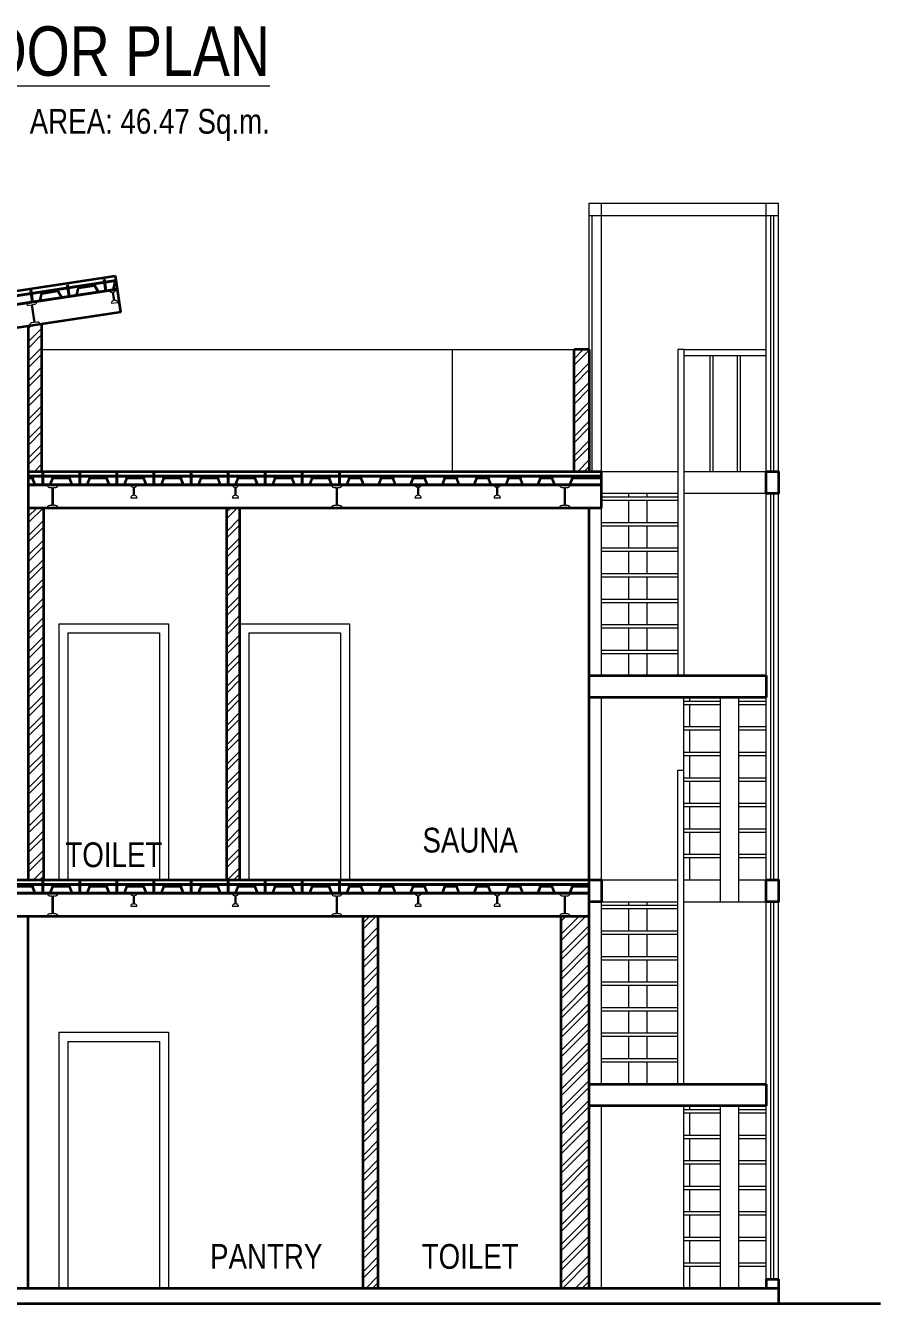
# Model space of a CAD drawing. Header units: millimetres. Extents: x 19543921 to 20171754, y -3528062 to -3222959.
# Drawn here: x 20147774 to 20154783, y -3523367 to -3512885 of the extents above; entities that cross this region are included whole.
import ezdxf

# ---------------------------------------------------------------- set-up
doc = ezdxf.new("R2010")
doc.units = ezdxf.units.MM
doc.header["$MEASUREMENT"] = 0
for name, color, linetype, lineweight in [('DOOR', 34, 'Continuous', 15), ('HACTH', 9, 'Continuous', 9), ('hatch LOW', 8, 'Continuous', 5), ('plate', 8, 'Continuous', 30), ('S-Trench', 47, 'Continuous', 40), ('SLAB SECTION', 253, 'Continuous', 40), ('Staircase', 6, 'Continuous', 13), ('steel post', 6, 'Continuous', 20), ('text', 142, 'Continuous', 9), ('wall', 1, 'Continuous', 35), ('wall line', 6, 'Continuous', 13), ('Windows', 4, 'Continuous', 13)]:
    doc.layers.add(name, color=color, linetype=linetype, lineweight=lineweight)
doc.layers.add('SectionCutEdges', color=7, linetype='Continuous')
doc.styles.add('DIM', font='arial.ttf', dxfattribs={"width": 0.8, "height": 45})
pattern_1 = [(45, (0, -3181.57), (-79.5495129, 79.5495129), []), (45, (53.03, -3181.57), (-79.5495129, 79.5495129), [])]

msp = doc.modelspace()

# ---------------------------------------------------------------- hatches: boundary and pattern name
at = {"layer": 'HACTH', "linetype": 'Continuous', "ltscale": 1000}
h = msp.add_hatch(dxfattribs=at)
h.set_pattern_fill('ANSI32', color=0, scale=300)
h.set_pattern_definition(pattern_1)
h.paths.add_polyline_path([(20147905.4, -3515333.1), (20147795.4, -3515349.7), (20147795.4, -3516542), (20147905.4, -3516542)])
h.paths.add_polyline_path([(20152395.5, -3515542), (20152270.5, -3515542), (20152270.5, -3516542), (20152395.5, -3516542)])
h = msp.add_hatch(dxfattribs=at)
h.set_pattern_fill('ANSI32', color=0, scale=300)
h.set_pattern_definition(pattern_1)
h.paths.add_polyline_path([(20147920.4, -3516842), (20147795.4, -3516842), (20147795.4, -3519892), (20147920.4, -3519892)])
h.paths.add_polyline_path([(20149530.4, -3516842), (20149420.4, -3516842), (20149420.4, -3519892), (20149530.4, -3519892)])
h = msp.add_hatch(dxfattribs=at)
h.set_pattern_fill('ANSI32', color=0, scale=300)
h.set_pattern_definition([(45, (0, -3531.57), (-79.5495129, 79.5495129), []), (45, (53.03, -3531.57), (-79.5495129, 79.5495129), [])])
h.paths.add_polyline_path([(20150665.5, -3520192), (20150540.5, -3520192), (20150540.5, -3523242), (20150665.5, -3523242)])
h = msp.add_hatch(dxfattribs=at)
h.set_pattern_fill('ANSI32', color=0, scale=300)
h.set_pattern_definition(pattern_1)
h.paths.add_polyline_path([(20152395.5, -3520192), (20152165.5, -3520192), (20152165.5, -3523242), (20152395.5, -3523242)])

# ---------------------------------------------------------------- linework, layer by layer
at = {"layer": 'DOOR', "linetype": 'Continuous', "ltscale": 1000}
for p, q in [((20148045.4, -3517792), (20148945.4, -3517792)), ((20148045.4, -3517792), (20148045.4, -3519892)), ((20148945.4, -3517792), (20148945.4, -3519892)), ((20148120.4, -3517867), (20148870.4, -3517867)), ((20148120.4, -3517867), (20148120.4, -3519892)), ((20148870.4, -3517867), (20148870.4, -3519892)), ((20148045.4, -3521142), (20148045.4, -3523242)), ((20148045.4, -3521142), (20148945.4, -3521142)), ((20148945.4, -3521142), (20148945.4, -3523242)), ((20148120.4, -3521217), (20148870.4, -3521217)), ((20148120.4, -3521217), (20148120.4, -3523242)), ((20148870.4, -3521217), (20148870.4, -3523242))]:
    msp.add_line(p, q, dxfattribs=at)
at = {"layer": 'HACTH', "linetype": 'Continuous', "ltscale": 1000}
for p, q in [((20152495.5, -3516542), (20152495.5, -3514442)), ((20153846.2, -3518217), (20153846.2, -3514442)), ((20153946.2, -3519892), (20153946.2, -3514442)), ((20153171.2, -3515542), (20153121.2, -3515542)), ((20153121.2, -3515542), (20153121.2, -3518217)), ((20153171.2, -3515542), (20153171.2, -3518217)), ((20153171.2, -3515542), (20153846.2, -3515542)), ((20153171.2, -3515592), (20153846.2, -3515592)), ((20153383.7, -3515592), (20153383.7, -3516542)), ((20153408.7, -3515592), (20153408.7, -3516542)), ((20153608.7, -3515592), (20153608.7, -3516542)), ((20153633.7, -3515592), (20153633.7, -3516542)), ((20152720.9, -3516751.3), (20152720.9, -3516722)), ((20152870.9, -3516751.3), (20152870.9, -3516722)), ((20152720.9, -3516960.7), (20152720.9, -3516781.3)), ((20152870.9, -3516960.7), (20152870.9, -3516781.3)), ((20152720.9, -3517170.1), (20152720.9, -3516990.7)), ((20152870.9, -3517170.1), (20152870.9, -3516990.7)), ((20152720.9, -3517379.5), (20152720.9, -3517200.1)), ((20152870.9, -3517379.5), (20152870.9, -3517200.1)), ((20152720.9, -3517588.8), (20152720.9, -3517409.5)), ((20152870.9, -3517588.8), (20152870.9, -3517409.5)), ((20152720.9, -3517798.2), (20152720.9, -3517618.8)), ((20152870.9, -3517798.2), (20152870.9, -3517618.8)), ((20152720.9, -3518007.6), (20152720.9, -3517828.2)), ((20152870.9, -3518007.6), (20152870.9, -3517828.2)), ((20152720.9, -3518217), (20152720.9, -3518037.6)), ((20152870.9, -3518217), (20152870.9, -3518037.6)), ((20153171.2, -3519922), (20153171.2, -3518397)), ((20153221.2, -3518426.3), (20153221.2, -3518397)), ((20153471.6, -3520072), (20153471.6, -3518397)), ((20153621.6, -3520072), (20153621.6, -3518397)), ((20153846.2, -3519892), (20153846.2, -3518397)), ((20153221.2, -3518635.7), (20153221.2, -3518456.3)), ((20153221.2, -3518845.1), (20153221.2, -3518665.7)), ((20153221.2, -3519054.5), (20153221.2, -3518875.1)), ((20153121.2, -3521567), (20153121.2, -3518992)), ((20153121.2, -3518992), (20153171.2, -3518992)), ((20153221.2, -3519263.8), (20153221.2, -3519084.5)), ((20153221.2, -3519473.2), (20153221.2, -3519293.8)), ((20153221.2, -3519682.6), (20153221.2, -3519503.2)), ((20153221.2, -3519892), (20153221.2, -3519712.6)), ((20153171.2, -3521567), (20153171.2, -3519922)), ((20152495.5, -3520072), (20153121.2, -3520072)), ((20152720.9, -3520101.3), (20152720.9, -3520072)), ((20152870.9, -3520101.3), (20152870.9, -3520072)), ((20153171.2, -3520072), (20153846.2, -3520072)), ((20153846.2, -3521567), (20153846.2, -3520072)), ((20153946.2, -3523167), (20153946.2, -3520072)), ((20152720.9, -3520310.7), (20152720.9, -3520131.3)), ((20152870.9, -3520310.7), (20152870.9, -3520131.3)), ((20152720.9, -3520520.1), (20152720.9, -3520340.7)), ((20152870.9, -3520520.1), (20152870.9, -3520340.7)), ((20152720.9, -3520729.5), (20152720.9, -3520550.1)), ((20152870.9, -3520729.5), (20152870.9, -3520550.1)), ((20152720.9, -3520938.8), (20152720.9, -3520759.5)), ((20152870.9, -3520938.8), (20152870.9, -3520759.5)), ((20152720.9, -3521148.2), (20152720.9, -3520968.8)), ((20152870.9, -3521148.2), (20152870.9, -3520968.8)), ((20152720.9, -3521357.6), (20152720.9, -3521178.2)), ((20152870.9, -3521357.6), (20152870.9, -3521178.2)), ((20152720.9, -3521567), (20152720.9, -3521387.6)), ((20152870.9, -3521567), (20152870.9, -3521387.6)), ((20153171.2, -3523242), (20153171.2, -3521747)), ((20153221.2, -3521776.3), (20153221.2, -3521747)), ((20153471.6, -3523242), (20153471.6, -3521747)), ((20153621.6, -3523242), (20153621.6, -3521747)), ((20153846.2, -3523167), (20153846.2, -3521747)), ((20153221.2, -3521985.7), (20153221.2, -3521806.3)), ((20153221.2, -3522195.1), (20153221.2, -3522015.7)), ((20153221.2, -3522404.5), (20153221.2, -3522225.1)), ((20153221.2, -3522613.8), (20153221.2, -3522434.5)), ((20153221.2, -3522823.2), (20153221.2, -3522643.8)), ((20153221.2, -3523032.6), (20153221.2, -3522853.2)), ((20153221.2, -3523242), (20153221.2, -3523062.6))]:
    msp.add_line(p, q, dxfattribs=at)
for points in [[(20152495.5, -3516542), (20153121.2, -3516542)], [(20153171.2, -3516542), (20153846.2, -3516542)], [(20153121.2, -3516722), (20152495.5, -3516722)], [(20152495.5, -3516751.3), (20153121.2, -3516751.3)], [(20153846.2, -3516722), (20153171.2, -3516722)], [(20153121.2, -3516781.3), (20152495.5, -3516781.3)], [(20152495.5, -3516960.7), (20153121.2, -3516960.7)], [(20153121.2, -3516990.7), (20152495.5, -3516990.7)], [(20152495.5, -3517170.1), (20153121.2, -3517170.1)], [(20153121.2, -3517200.1), (20152495.5, -3517200.1)], [(20152495.5, -3517379.5), (20153121.2, -3517379.5)], [(20153121.2, -3517409.5), (20152495.5, -3517409.5)], [(20152495.5, -3517588.8), (20153121.2, -3517588.8)], [(20153121.2, -3517618.8), (20152495.5, -3517618.8)], [(20152495.5, -3517798.2), (20153121.2, -3517798.2)], [(20153121.2, -3517828.2), (20152495.5, -3517828.2)], [(20152495.5, -3518007.6), (20153121.2, -3518007.6)], [(20153121.2, -3518037.6), (20152495.5, -3518037.6)], [(20153471.6, -3518456.3), (20153171.2, -3518456.3), (20153171.2, -3518426.3), (20153471.6, -3518426.3)], [(20153621.6, -3518426.3), (20153846.2, -3518426.3)], [(20153846.2, -3518456.3), (20153621.6, -3518456.3)], [(20153471.6, -3518665.7), (20153171.2, -3518665.7), (20153171.2, -3518635.7), (20153471.6, -3518635.7)], [(20153621.6, -3518635.7), (20153846.2, -3518635.7)], [(20153846.2, -3518665.7), (20153621.6, -3518665.7)], [(20153471.6, -3518875.1), (20153171.2, -3518875.1), (20153171.2, -3518845.1), (20153471.6, -3518845.1)], [(20153621.6, -3518845.1), (20153846.2, -3518845.1)], [(20153846.2, -3518875.1), (20153621.6, -3518875.1)], [(20153471.6, -3519084.5), (20153171.2, -3519084.5), (20153171.2, -3519054.5), (20153471.6, -3519054.5)], [(20153621.6, -3519054.5), (20153846.2, -3519054.5)], [(20153846.2, -3519084.5), (20153621.6, -3519084.5)], [(20153471.6, -3519293.8), (20153171.2, -3519293.8), (20153171.2, -3519263.8), (20153471.6, -3519263.8)], [(20153621.6, -3519263.8), (20153846.2, -3519263.8)], [(20153846.2, -3519293.8), (20153621.6, -3519293.8)], [(20153471.6, -3519503.2), (20153171.2, -3519503.2), (20153171.2, -3519473.2), (20153471.6, -3519473.2)], [(20153621.6, -3519473.2), (20153846.2, -3519473.2)], [(20153846.2, -3519503.2), (20153621.6, -3519503.2)], [(20153471.6, -3519712.6), (20153171.2, -3519712.6), (20153171.2, -3519682.6), (20153471.6, -3519682.6)], [(20153621.6, -3519682.6), (20153846.2, -3519682.6)], [(20153846.2, -3519712.6), (20153621.6, -3519712.6)], [(20152495.5, -3519892), (20153121.2, -3519892)], [(20153171.2, -3519892), (20153471.6, -3519892)], [(20153621.6, -3519892), (20153846.2, -3519892)], [(20152495.5, -3520101.3), (20153121.2, -3520101.3)], [(20153121.2, -3520131.3), (20152495.5, -3520131.3)], [(20152495.5, -3520310.7), (20153121.2, -3520310.7)], [(20153121.2, -3520340.7), (20152495.5, -3520340.7)], [(20152495.5, -3520520.1), (20153121.2, -3520520.1)], [(20153121.2, -3520550.1), (20152495.5, -3520550.1)], [(20152495.5, -3520729.5), (20153121.2, -3520729.5)], [(20153121.2, -3520759.5), (20152495.5, -3520759.5)], [(20152495.5, -3520938.8), (20153121.2, -3520938.8)], [(20153121.2, -3520968.8), (20152495.5, -3520968.8)], [(20152495.5, -3521148.2), (20153121.2, -3521148.2)], [(20153121.2, -3521178.2), (20152495.5, -3521178.2)], [(20152495.5, -3521357.6), (20153121.2, -3521357.6)], [(20153121.2, -3521387.6), (20152495.5, -3521387.6)], [(20153471.6, -3521806.3), (20153171.2, -3521806.3), (20153171.2, -3521776.3), (20153471.6, -3521776.3)], [(20153621.6, -3521776.3), (20153846.2, -3521776.3)], [(20153846.2, -3521806.3), (20153621.6, -3521806.3)], [(20153471.6, -3522015.7), (20153171.2, -3522015.7), (20153171.2, -3521985.7), (20153471.6, -3521985.7)], [(20153621.6, -3521985.7), (20153846.2, -3521985.7)], [(20153846.2, -3522015.7), (20153621.6, -3522015.7)], [(20153471.6, -3522225.1), (20153171.2, -3522225.1), (20153171.2, -3522195.1), (20153471.6, -3522195.1)], [(20153621.6, -3522195.1), (20153846.2, -3522195.1)], [(20153846.2, -3522225.1), (20153621.6, -3522225.1)], [(20153471.6, -3522434.5), (20153171.2, -3522434.5), (20153171.2, -3522404.5), (20153471.6, -3522404.5)], [(20153621.6, -3522404.5), (20153846.2, -3522404.5)], [(20153846.2, -3522434.5), (20153621.6, -3522434.5)], [(20153471.6, -3522643.8), (20153171.2, -3522643.8), (20153171.2, -3522613.8), (20153471.6, -3522613.8)], [(20153621.6, -3522613.8), (20153846.2, -3522613.8)], [(20153846.2, -3522643.8), (20153621.6, -3522643.8)], [(20153471.6, -3522853.2), (20153171.2, -3522853.2), (20153171.2, -3522823.2), (20153471.6, -3522823.2)], [(20153621.6, -3522823.2), (20153846.2, -3522823.2)], [(20153846.2, -3522853.2), (20153621.6, -3522853.2)], [(20153471.6, -3523062.6), (20153171.2, -3523062.6), (20153171.2, -3523032.6), (20153471.6, -3523032.6)], [(20153621.6, -3523032.6), (20153846.2, -3523032.6)], [(20153846.2, -3523062.6), (20153621.6, -3523062.6)]]:
    msp.add_lwpolyline(points, dxfattribs=at)
at = {"layer": 'hatch LOW', "linetype": 'Continuous', "ltscale": 1000}
msp.add_line((20151275.5, -3515542), (20152270.5, -3515542), dxfattribs=at)
at = {"layer": 'plate', "lineweight": 25, "ltscale": 0.125}
for p, q in [((20147906.8, -3515084.5), (20148039.1, -3515064.6)), ((20148067.8, -3515116.2), (20148039.1, -3515064.6)), ((20148195.3, -3515096.9), (20148207.5, -3515039.2)), ((20148207.5, -3515039.2), (20148339.8, -3515019.2)), ((20148368.4, -3515070.8), (20148339.8, -3515019.2)), ((20148368.4, -3515070.8), (20148496, -3515051.5)), ((20148496, -3515051.5), (20148508.1, -3514993.8)), ((20148508.1, -3514993.8), (20148518.7, -3514992.2)), ((20147767.2, -3515161.5), (20147894.7, -3515142.3)), ((20147894.7, -3515142.3), (20147906.8, -3515084.5)), ((20148067.8, -3515116.2), (20148195.3, -3515096.9)), ((20147795.4, -3516596.4), (20147828.9, -3516596.4)), ((20147849.6, -3516651.7), (20147828.9, -3516596.4)), ((20147978.5, -3516651.7), (20147999.2, -3516596.4)), ((20147999.2, -3516596.4), (20148133, -3516596.4)), ((20148153.6, -3516651.7), (20148133, -3516596.4)), ((20148282.6, -3516651.7), (20148303.2, -3516596.4)), ((20148303.2, -3516596.4), (20148437, -3516596.4)), ((20148457.6, -3516651.7), (20148437, -3516596.4)), ((20148586.6, -3516651.7), (20148607.2, -3516596.4)), ((20148607.2, -3516596.4), (20148741, -3516596.4)), ((20148761.7, -3516651.7), (20148741, -3516596.4)), ((20148890.7, -3516651.7), (20148911.3, -3516596.4)), ((20148911.3, -3516596.4), (20149045.1, -3516596.4)), ((20149065.7, -3516651.7), (20149045.1, -3516596.4)), ((20149194.7, -3516651.7), (20149215.3, -3516596.4)), ((20149215.3, -3516596.4), (20149349.1, -3516596.4)), ((20149369.8, -3516651.7), (20149349.1, -3516596.4)), ((20149498.7, -3516651.7), (20149519.4, -3516596.4)), ((20149519.4, -3516596.4), (20149653.2, -3516596.4)), ((20149673.8, -3516651.7), (20149653.2, -3516596.4)), ((20149802.8, -3516651.7), (20149823.4, -3516596.4)), ((20149823.4, -3516596.4), (20149957.2, -3516596.4)), ((20149977.8, -3516651.7), (20149957.2, -3516596.4)), ((20150106.8, -3516651.7), (20150127.4, -3516596.4)), ((20150127.4, -3516596.4), (20150261.2, -3516596.4)), ((20150281.9, -3516651.7), (20150261.2, -3516596.4)), ((20150410.9, -3516651.7), (20150431.5, -3516596.4)), ((20150431.5, -3516596.4), (20150525.5, -3516596.4)), ((20150543.1, -3516651.7), (20150522.4, -3516596.4)), ((20150672, -3516651.7), (20150692.7, -3516596.4)), ((20150692.7, -3516596.4), (20150786.7, -3516596.4)), ((20150804.3, -3516651.7), (20150783.6, -3516596.4)), ((20150933.2, -3516651.7), (20150953.9, -3516596.4)), ((20150953.9, -3516596.4), (20151047.9, -3516596.4)), ((20151065.5, -3516651.7), (20151044.8, -3516596.4)), ((20151194.4, -3516651.7), (20151215.1, -3516596.4)), ((20151215.1, -3516596.4), (20151309.1, -3516596.4)), ((20151326.6, -3516651.7), (20151306, -3516596.4)), ((20151455.6, -3516651.7), (20151476.3, -3516596.4)), ((20151476.3, -3516596.4), (20151570.3, -3516596.4)), ((20151587.8, -3516651.7), (20151567.2, -3516596.4)), ((20151716.8, -3516651.7), (20151737.4, -3516596.4)), ((20151737.4, -3516596.4), (20151831.5, -3516596.4)), ((20151849, -3516651.7), (20151828.4, -3516596.4)), ((20151978, -3516651.7), (20151998.6, -3516596.4)), ((20151998.6, -3516596.4), (20152092.7, -3516596.4)), ((20152110.2, -3516651.7), (20152089.6, -3516596.4)), ((20152239.2, -3516651.7), (20152259.8, -3516596.4)), ((20152259.8, -3516596.4), (20152495.5, -3516596.4)), ((20147849.6, -3516651.7), (20147978.5, -3516651.7)), ((20148153.6, -3516651.7), (20148282.6, -3516651.7)), ((20148457.6, -3516651.7), (20148586.6, -3516651.7)), ((20148761.7, -3516651.7), (20148890.7, -3516651.7)), ((20149065.7, -3516651.7), (20149194.7, -3516651.7)), ((20149369.8, -3516651.7), (20149498.7, -3516651.7)), ((20149673.8, -3516651.7), (20149802.8, -3516651.7)), ((20149977.8, -3516651.7), (20150106.8, -3516651.7)), ((20150281.9, -3516651.7), (20150410.9, -3516651.7)), ((20147695.1, -3519946.4), (20147828.9, -3519946.4)), ((20147849.6, -3520001.7), (20147828.9, -3519946.4)), ((20147849.6, -3520001.7), (20147978.5, -3520001.7)), ((20147978.5, -3520001.7), (20147999.2, -3519946.4)), ((20147999.2, -3519946.4), (20148133, -3519946.4)), ((20148153.6, -3520001.7), (20148133, -3519946.4)), ((20148153.6, -3520001.7), (20148282.6, -3520001.7)), ((20148282.6, -3520001.7), (20148303.2, -3519946.4)), ((20148303.2, -3519946.4), (20148437, -3519946.4)), ((20148457.6, -3520001.7), (20148437, -3519946.4)), ((20148457.6, -3520001.7), (20148586.6, -3520001.7)), ((20148586.6, -3520001.7), (20148607.2, -3519946.4)), ((20148607.2, -3519946.4), (20148741, -3519946.4)), ((20148761.7, -3520001.7), (20148741, -3519946.4)), ((20148761.7, -3520001.7), (20148890.7, -3520001.7)), ((20148890.7, -3520001.7), (20148911.3, -3519946.4)), ((20148911.3, -3519946.4), (20149045.1, -3519946.4)), ((20149065.7, -3520001.7), (20149045.1, -3519946.4)), ((20149065.7, -3520001.7), (20149194.7, -3520001.7)), ((20149194.7, -3520001.7), (20149215.3, -3519946.4)), ((20149215.3, -3519946.4), (20149349.1, -3519946.4)), ((20149369.8, -3520001.7), (20149349.1, -3519946.4)), ((20149369.8, -3520001.7), (20149498.7, -3520001.7)), ((20149498.7, -3520001.7), (20149519.4, -3519946.4)), ((20149519.4, -3519946.4), (20149653.2, -3519946.4)), ((20149673.8, -3520001.7), (20149653.2, -3519946.4)), ((20149673.8, -3520001.7), (20149802.8, -3520001.7)), ((20149802.8, -3520001.7), (20149823.4, -3519946.4)), ((20149823.4, -3519946.4), (20149957.2, -3519946.4)), ((20149977.8, -3520001.7), (20149957.2, -3519946.4)), ((20149977.8, -3520001.7), (20150106.8, -3520001.7)), ((20150106.8, -3520001.7), (20150127.4, -3519946.4)), ((20150127.4, -3519946.4), (20150261.2, -3519946.4)), ((20150281.9, -3520001.7), (20150261.2, -3519946.4)), ((20150281.9, -3520001.7), (20150410.9, -3520001.7)), ((20150410.9, -3520001.7), (20150431.5, -3519946.4)), ((20150431.5, -3519946.4), (20150525.5, -3519946.4)), ((20150543.1, -3520001.7), (20150522.4, -3519946.4)), ((20150672, -3520001.7), (20150692.7, -3519946.4)), ((20150692.7, -3519946.4), (20150786.7, -3519946.4)), ((20150804.3, -3520001.7), (20150783.6, -3519946.4)), ((20150933.2, -3520001.7), (20150953.9, -3519946.4)), ((20150953.9, -3519946.4), (20151047.9, -3519946.4)), ((20151065.5, -3520001.7), (20151044.8, -3519946.4)), ((20151194.4, -3520001.7), (20151215.1, -3519946.4)), ((20151215.1, -3519946.4), (20151309.1, -3519946.4)), ((20151326.6, -3520001.7), (20151306, -3519946.4)), ((20151455.6, -3520001.7), (20151476.3, -3519946.4)), ((20151476.3, -3519946.4), (20151570.3, -3519946.4)), ((20151587.8, -3520001.7), (20151567.2, -3519946.4)), ((20151716.8, -3520001.7), (20151737.4, -3519946.4)), ((20151737.4, -3519946.4), (20151831.5, -3519946.4)), ((20151849, -3520001.7), (20151828.4, -3519946.4)), ((20151978, -3520001.7), (20151998.6, -3519946.4)), ((20151998.6, -3519946.4), (20152092.7, -3519946.4)), ((20152110.2, -3520001.7), (20152089.6, -3519946.4)), ((20152239.2, -3520001.7), (20152259.8, -3519946.4)), ((20152259.8, -3519946.4), (20152395.5, -3519946.4))]:
    msp.add_line(p, q, dxfattribs=at)
at = {"layer": 'S-Trench'}
for p, q in [((20148432.2, -3515061.2), (20148417.7, -3514965.4)), ((20147830.9, -3515151.9), (20147816.5, -3515056.2)), ((20148131.6, -3515106.5), (20148117.1, -3515010.8)), ((20147914, -3516651.7), (20147914, -3516554.9)), ((20148218.1, -3516651.7), (20148218.1, -3516554.9)), ((20148522.1, -3516651.7), (20148522.1, -3516554.9)), ((20148826.2, -3516651.7), (20148826.2, -3516554.9)), ((20149130.2, -3516651.7), (20149130.2, -3516554.9)), ((20149434.2, -3516651.7), (20149434.2, -3516554.9)), ((20149738.3, -3516651.7), (20149738.3, -3516554.9)), ((20150042.3, -3516651.7), (20150042.3, -3516554.9)), ((20150346.4, -3516651.7), (20150346.4, -3516554.9)), ((20147914, -3520001.7), (20147914, -3519904.9)), ((20148218.1, -3520001.7), (20148218.1, -3519904.9)), ((20148522.1, -3520001.7), (20148522.1, -3519904.9)), ((20148826.2, -3520001.7), (20148826.2, -3519904.9)), ((20149130.2, -3520001.7), (20149130.2, -3519904.9)), ((20149434.2, -3520001.7), (20149434.2, -3519904.9)), ((20149738.3, -3520001.7), (20149738.3, -3519904.9)), ((20150042.3, -3520001.7), (20150042.3, -3519904.9)), ((20150346.4, -3520001.7), (20150346.4, -3519904.9))]:
    msp.add_line(p, q, dxfattribs=at)
at = {"layer": 'S-Trench', "color": 3}
for p, q in [((20142419.4, -3515896.8), (20148516.4, -3514976.7)), ((20142429.9, -3515967), (20148527, -3515046.9)), ((20147795.4, -3516580.7), (20152495.5, -3516580.7)), ((20147795.4, -3516651.7), (20152495.5, -3516651.7)), ((20143025.5, -3519930.7), (20152395.5, -3519930.7)), ((20143025.5, -3520001.7), (20152395.5, -3520001.7))]:
    msp.add_line(p, q, dxfattribs=at)
at = {"layer": 'SectionCutEdges'}
for p, q in [((20147795.4, -3515898.3), (20147795.4, -3515721.3)), ((20152395.5, -3516542), (20152320.5, -3516542))]:
    msp.add_line(p, q, dxfattribs=at)
at = {"layer": 'SLAB SECTION', "lineweight": 25, "ltscale": 0.125}
for p, q in [((20147903.1, -3515080.6), (20148041.5, -3515059.7)), ((20148070.2, -3515111.3), (20148041.5, -3515059.7)), ((20148191.6, -3515093), (20148203.8, -3515035.2)), ((20148203.8, -3515035.2), (20148342.1, -3515014.4)), ((20148370.8, -3515066), (20148342.1, -3515014.4)), ((20148370.8, -3515066), (20148492.3, -3515047.6)), ((20148492.3, -3515047.6), (20148504.4, -3514989.9)), ((20148504.4, -3514989.9), (20148518, -3514987.8)), ((20147769.5, -3515156.7), (20147891, -3515138.4)), ((20147891, -3515138.4), (20147903.1, -3515080.6)), ((20148070.2, -3515111.3), (20148191.6, -3515093)), ((20147795.4, -3516592), (20147832, -3516592)), ((20147852.6, -3516647.3), (20147832, -3516592)), ((20147852.6, -3516647.3), (20147975.5, -3516647.3)), ((20147975.5, -3516647.3), (20147996.1, -3516592)), ((20147996.1, -3516592), (20148136, -3516592)), ((20148156.7, -3516647.3), (20148136, -3516592)), ((20148156.7, -3516647.3), (20148279.5, -3516647.3)), ((20148279.5, -3516647.3), (20148300.1, -3516592)), ((20148300.1, -3516592), (20148440.1, -3516592)), ((20148460.7, -3516647.3), (20148440.1, -3516592)), ((20148460.7, -3516647.3), (20148583.5, -3516647.3)), ((20148583.5, -3516647.3), (20148604.2, -3516592)), ((20148604.2, -3516592), (20148744.1, -3516592)), ((20148764.7, -3516647.3), (20148744.1, -3516592)), ((20148764.7, -3516647.3), (20148887.6, -3516647.3)), ((20148887.6, -3516647.3), (20148908.2, -3516592)), ((20148908.2, -3516592), (20149048.2, -3516592)), ((20149068.8, -3516647.3), (20149048.2, -3516592)), ((20149068.8, -3516647.3), (20149191.6, -3516647.3)), ((20149191.6, -3516647.3), (20149212.3, -3516592)), ((20149212.3, -3516592), (20149352.2, -3516592)), ((20149372.8, -3516647.3), (20149352.2, -3516592)), ((20149372.8, -3516647.3), (20149495.7, -3516647.3)), ((20149495.7, -3516647.3), (20149516.3, -3516592)), ((20149516.3, -3516592), (20149656.2, -3516592)), ((20149676.9, -3516647.3), (20149656.2, -3516592)), ((20149676.9, -3516647.3), (20149799.7, -3516647.3)), ((20149799.7, -3516647.3), (20149820.3, -3516592)), ((20149820.3, -3516592), (20149960.3, -3516592)), ((20149980.9, -3516647.3), (20149960.3, -3516592)), ((20149980.9, -3516647.3), (20150103.7, -3516647.3)), ((20150103.7, -3516647.3), (20150124.4, -3516592)), ((20150124.4, -3516592), (20150264.3, -3516592)), ((20150284.9, -3516647.3), (20150264.3, -3516592)), ((20150284.9, -3516647.3), (20150407.8, -3516647.3)), ((20150407.8, -3516647.3), (20150428.4, -3516592)), ((20150428.4, -3516592), (20150525.5, -3516592)), ((20150546.1, -3516647.3), (20150525.5, -3516592)), ((20150546.1, -3516647.3), (20150669, -3516647.3)), ((20150669, -3516647.3), (20150689.6, -3516592)), ((20150689.6, -3516592), (20150786.7, -3516592)), ((20150807.3, -3516647.3), (20150786.7, -3516592)), ((20150807.3, -3516647.3), (20150930.2, -3516647.3)), ((20150930.2, -3516647.3), (20150950.8, -3516592)), ((20150950.8, -3516592), (20151047.9, -3516592)), ((20151068.5, -3516647.3), (20151047.9, -3516592)), ((20151068.5, -3516647.3), (20151191.4, -3516647.3)), ((20151191.4, -3516647.3), (20151212, -3516592)), ((20151212, -3516592), (20151309.1, -3516592)), ((20151329.7, -3516647.3), (20151309.1, -3516592)), ((20151329.7, -3516647.3), (20151452.6, -3516647.3)), ((20151452.6, -3516647.3), (20151473.2, -3516592)), ((20151473.2, -3516592), (20151570.3, -3516592)), ((20151590.9, -3516647.3), (20151570.3, -3516592)), ((20151590.9, -3516647.3), (20151713.7, -3516647.3)), ((20151713.7, -3516647.3), (20151734.4, -3516592)), ((20151734.4, -3516592), (20151831.5, -3516592)), ((20151852.1, -3516647.3), (20151831.5, -3516592)), ((20151852.1, -3516647.3), (20151974.9, -3516647.3)), ((20151974.9, -3516647.3), (20151995.6, -3516592)), ((20151995.6, -3516592), (20152092.7, -3516592)), ((20152113.3, -3516647.3), (20152092.7, -3516592)), ((20152113.3, -3516647.3), (20152236.1, -3516647.3)), ((20152236.1, -3516647.3), (20152256.8, -3516592)), ((20152256.8, -3516592), (20152495.5, -3516592)), ((20147692.1, -3519942), (20147832, -3519942)), ((20147852.6, -3519997.3), (20147832, -3519942)), ((20147852.6, -3519997.3), (20147975.5, -3519997.3)), ((20147975.5, -3519997.3), (20147996.1, -3519942)), ((20147996.1, -3519942), (20148136, -3519942)), ((20148156.7, -3519997.3), (20148136, -3519942)), ((20148156.7, -3519997.3), (20148279.5, -3519997.3)), ((20148279.5, -3519997.3), (20148300.1, -3519942)), ((20148300.1, -3519942), (20148440.1, -3519942)), ((20148460.7, -3519997.3), (20148440.1, -3519942)), ((20148460.7, -3519997.3), (20148583.5, -3519997.3)), ((20148583.5, -3519997.3), (20148604.2, -3519942)), ((20148604.2, -3519942), (20148744.1, -3519942)), ((20148764.7, -3519997.3), (20148744.1, -3519942)), ((20148764.7, -3519997.3), (20148887.6, -3519997.3)), ((20148887.6, -3519997.3), (20148908.2, -3519942)), ((20148908.2, -3519942), (20149048.2, -3519942)), ((20149068.8, -3519997.3), (20149048.2, -3519942)), ((20149068.8, -3519997.3), (20149191.6, -3519997.3)), ((20149191.6, -3519997.3), (20149212.3, -3519942)), ((20149212.3, -3519942), (20149352.2, -3519942)), ((20149372.8, -3519997.3), (20149352.2, -3519942)), ((20149372.8, -3519997.3), (20149495.7, -3519997.3)), ((20149495.7, -3519997.3), (20149516.3, -3519942)), ((20149516.3, -3519942), (20149656.2, -3519942)), ((20149676.9, -3519997.3), (20149656.2, -3519942)), ((20149676.9, -3519997.3), (20149799.7, -3519997.3)), ((20149799.7, -3519997.3), (20149820.3, -3519942)), ((20149820.3, -3519942), (20149960.3, -3519942)), ((20149980.9, -3519997.3), (20149960.3, -3519942)), ((20149980.9, -3519997.3), (20150103.7, -3519997.3)), ((20150103.7, -3519997.3), (20150124.4, -3519942)), ((20150124.4, -3519942), (20150264.3, -3519942)), ((20150284.9, -3519997.3), (20150264.3, -3519942)), ((20150284.9, -3519997.3), (20150407.8, -3519997.3)), ((20150407.8, -3519997.3), (20150428.4, -3519942)), ((20150428.4, -3519942), (20150525.5, -3519942)), ((20150546.1, -3519997.3), (20150525.5, -3519942)), ((20150546.1, -3519997.3), (20150669, -3519997.3)), ((20150669, -3519997.3), (20150689.6, -3519942)), ((20150689.6, -3519942), (20150786.7, -3519942)), ((20150807.3, -3519997.3), (20150786.7, -3519942)), ((20150807.3, -3519997.3), (20150930.2, -3519997.3)), ((20150930.2, -3519997.3), (20150950.8, -3519942)), ((20150950.8, -3519942), (20151047.9, -3519942)), ((20151068.5, -3519997.3), (20151047.9, -3519942)), ((20151068.5, -3519997.3), (20151191.4, -3519997.3)), ((20151191.4, -3519997.3), (20151212, -3519942)), ((20151212, -3519942), (20151309.1, -3519942)), ((20151329.7, -3519997.3), (20151309.1, -3519942)), ((20151329.7, -3519997.3), (20151452.6, -3519997.3)), ((20151452.6, -3519997.3), (20151473.2, -3519942)), ((20151473.2, -3519942), (20151570.3, -3519942)), ((20151590.9, -3519997.3), (20151570.3, -3519942)), ((20151590.9, -3519997.3), (20151713.7, -3519997.3)), ((20151713.7, -3519997.3), (20151734.4, -3519942)), ((20151734.4, -3519942), (20151831.5, -3519942)), ((20151852.1, -3519997.3), (20151831.5, -3519942)), ((20151852.1, -3519997.3), (20151974.9, -3519997.3)), ((20151974.9, -3519997.3), (20151995.6, -3519942)), ((20151995.6, -3519942), (20152092.7, -3519942)), ((20152113.3, -3519997.3), (20152092.7, -3519942)), ((20152113.3, -3519997.3), (20152236.1, -3519997.3)), ((20152236.1, -3519997.3), (20152256.8, -3519942)), ((20152256.8, -3519942), (20152395.5, -3519942))]:
    msp.add_line(p, q, dxfattribs=at)
at = {"layer": 'Staircase', "linetype": 'Continuous', "ltscale": 1000}
for p, q in [((20152395.5, -3514442), (20152395.5, -3514342)), ((20152395.5, -3514442), (20153946.2, -3514442)), ((20152495.5, -3514442), (20152495.5, -3514342)), ((20153846.2, -3514442), (20153846.2, -3514342)), ((20153946.2, -3514442), (20153946.2, -3514342)), ((20152495.5, -3518217), (20152495.5, -3516842)), ((20152495.5, -3521567), (20152495.5, -3518397)), ((20152495.5, -3523242), (20152495.5, -3521747))]:
    msp.add_line(p, q, dxfattribs=at)
msp.add_lwpolyline([(20152395.5, -3514342), (20153946.2, -3514342)], dxfattribs=at)
at = {"layer": 'steel post', "ltscale": 0.125}
for p, q in [((20147865.1, -3515146.7), (20147777.5, -3515160)), ((20147799.3, -3515178.2), (20147818.5, -3515175.3)), ((20147818.5, -3515175.3), (20147840.5, -3515321.4)), ((20147830.5, -3515173.5), (20147849.6, -3515170.6)), ((20147852.5, -3515319.6), (20147830.5, -3515173.5)), ((20147805.9, -3515348.1), (20147893.5, -3515334.9)), ((20147840.5, -3515321.4), (20147821.4, -3515324.3)), ((20147871.7, -3515316.7), (20147852.5, -3515319.6)), ((20148039.7, -3516651.7), (20147951, -3516651.7)), ((20147969.9, -3516673), (20147989.3, -3516673)), ((20147989.3, -3516673), (20147989.3, -3516820.7)), ((20148001.4, -3516820.7), (20148001.4, -3516673)), ((20148001.4, -3516673), (20148020.8, -3516673)), ((20150370, -3516651.7), (20150281.4, -3516651.7)), ((20150300.3, -3516673), (20150319.6, -3516673)), ((20150319.6, -3516673), (20150319.6, -3516821)), ((20150331.8, -3516821), (20150331.8, -3516673)), ((20150331.8, -3516673), (20150351.1, -3516673)), ((20152240, -3516651.7), (20152151.4, -3516651.7)), ((20152170.3, -3516673), (20152189.6, -3516673)), ((20152189.6, -3516673), (20152189.6, -3516821)), ((20152201.8, -3516821), (20152201.8, -3516673)), ((20152201.8, -3516673), (20152221.1, -3516673)), ((20147951, -3516842), (20148039.7, -3516842)), ((20147989.3, -3516820.7), (20147969.9, -3516820.7)), ((20148020.8, -3516820.7), (20148001.4, -3516820.7)), ((20150281.4, -3516842.2), (20150370, -3516842.2)), ((20150319.6, -3516821), (20150300.3, -3516821)), ((20150351.1, -3516821), (20150331.8, -3516821)), ((20152151.4, -3516842.2), (20152240, -3516842.2)), ((20152189.6, -3516821), (20152170.3, -3516821)), ((20152221.1, -3516821), (20152201.8, -3516821)), ((20148039.7, -3520001.7), (20147951, -3520001.7)), ((20150370, -3520001.7), (20150281.4, -3520001.7)), ((20152240, -3520001.7), (20152151.4, -3520001.7)), ((20147969.9, -3520023), (20147989.3, -3520023)), ((20147989.3, -3520023), (20147989.3, -3520170.7)), ((20148001.4, -3520170.7), (20148001.4, -3520023)), ((20148001.4, -3520023), (20148020.8, -3520023)), ((20150300.3, -3520023), (20150319.6, -3520023)), ((20150319.6, -3520023), (20150319.6, -3520171)), ((20150331.8, -3520171), (20150331.8, -3520023)), ((20150331.8, -3520023), (20150351.1, -3520023)), ((20152170.3, -3520023), (20152189.6, -3520023)), ((20152189.6, -3520023), (20152189.6, -3520171)), ((20152201.8, -3520171), (20152201.8, -3520023)), ((20152201.8, -3520023), (20152221.1, -3520023)), ((20147951, -3520192), (20148039.7, -3520192)), ((20147989.3, -3520170.7), (20147969.9, -3520170.7)), ((20148020.8, -3520170.7), (20148001.4, -3520170.7)), ((20150281.4, -3520192.2), (20150370, -3520192.2)), ((20150319.6, -3520171), (20150300.3, -3520171)), ((20150351.1, -3520171), (20150331.8, -3520171)), ((20152151.4, -3520192), (20152240, -3520192)), ((20152189.6, -3520171), (20152170.3, -3520171)), ((20152221.1, -3520171), (20152201.8, -3520171))]:
    msp.add_line(p, q, dxfattribs=at)
for points in [[(20148513, -3515049), (20148461.7, -3515056.7, 0.3869206), (20148480.5, -3515072.4), (20148484.9, -3515071.7), (20148495.4, -3515141.6), (20148491, -3515142.3, 0.3869206), (20148477.7, -3515162.8), (20148529, -3515155.1, 0.3869206), (20148510.2, -3515139.4), (20148505.8, -3515140.1), (20148495.2, -3515070.2), (20148499.6, -3515069.5, 0.3869206)], [(20148687.9, -3516651.7), (20148636.1, -3516651.7, 0.3869206), (20148652.3, -3516670), (20148656.8, -3516670), (20148656.8, -3516740.7), (20148652.3, -3516740.7, 0.3869206), (20148636.1, -3516759), (20148687.9, -3516759, 0.3869206), (20148671.7, -3516740.7), (20148667.2, -3516740.7), (20148667.2, -3516670), (20148671.7, -3516670, 0.3869206)], [(20149519.8, -3516651.7), (20149467.9, -3516651.7, 0.3869206), (20149484.2, -3516670), (20149488.6, -3516670), (20149488.6, -3516740.7), (20149484.2, -3516740.7, 0.3869206), (20149467.9, -3516759), (20149519.8, -3516759, 0.3869206), (20149503.5, -3516740.7), (20149499.1, -3516740.7), (20149499.1, -3516670), (20149503.5, -3516670, 0.3869206)], [(20151018.3, -3516651.4), (20150966.4, -3516651.4, 0.3869206), (20150982.7, -3516669.7), (20150987.1, -3516669.7), (20150987.1, -3516740.5), (20150982.7, -3516740.5, 0.3869206), (20150966.4, -3516758.8), (20151018.3, -3516758.8, 0.3869206), (20151002.1, -3516740.5), (20150997.6, -3516740.5), (20150997.6, -3516669.7), (20151002.1, -3516669.7, 0.3869206)], [(20151666.6, -3516651.2), (20151614.7, -3516651.2, 0.3869206), (20151631, -3516669.5), (20151635.4, -3516669.5), (20151635.4, -3516740.2), (20151631, -3516740.2, 0.3869206), (20151614.7, -3516758.5), (20151666.6, -3516758.5, 0.3869206), (20151650.3, -3516740.2), (20151645.9, -3516740.2), (20151645.9, -3516669.5), (20151650.3, -3516669.5, 0.3869206)], [(20148687.9, -3520001.7), (20148636.1, -3520001.7, 0.3869206), (20148652.3, -3520020), (20148656.8, -3520020), (20148656.8, -3520090.7), (20148652.3, -3520090.7, 0.3869206), (20148636.1, -3520109), (20148687.9, -3520109, 0.3869206), (20148671.7, -3520090.7), (20148667.2, -3520090.7), (20148667.2, -3520020), (20148671.7, -3520020, 0.3869206)], [(20149519.8, -3520001.7), (20149467.9, -3520001.7, 0.3869206), (20149484.2, -3520020), (20149488.6, -3520020), (20149488.6, -3520090.7), (20149484.2, -3520090.7, 0.3869206), (20149467.9, -3520109), (20149519.8, -3520109, 0.3869206), (20149503.5, -3520090.7), (20149499.1, -3520090.7), (20149499.1, -3520020), (20149503.5, -3520020, 0.3869206)], [(20151018.3, -3520001.4), (20150966.4, -3520001.4, 0.3869206), (20150982.7, -3520019.7), (20150987.1, -3520019.7), (20150987.1, -3520090.5), (20150982.7, -3520090.5, 0.3869206), (20150966.4, -3520108.8), (20151018.3, -3520108.8, 0.3869206), (20151002.1, -3520090.5), (20150997.6, -3520090.5), (20150997.6, -3520019.7), (20151002.1, -3520019.7, 0.3869206)], [(20151666.6, -3520001.2), (20151614.7, -3520001.2, 0.3869206), (20151631, -3520019.5), (20151635.4, -3520019.5), (20151635.4, -3520090.2), (20151631, -3520090.2, 0.3869206), (20151614.7, -3520108.5), (20151666.6, -3520108.5, 0.3869206), (20151650.3, -3520090.2), (20151645.9, -3520090.2), (20151645.9, -3520019.5), (20151650.3, -3520019.5, 0.3869206)]]:
    msp.add_lwpolyline(points, format="xyb", close=True, dxfattribs=at)
for centre, start, end in [((20147798.4, -3515157.1), 187.89038, 272.50031), ((20147844.3, -3515150.1), 284.66322, 9.27315), ((20147826.7, -3515344.7), 104.66322, 189.27315), ((20147872.6, -3515337.8), 7.89038, 92.50031), ((20147972.2, -3516651.9), 179.30862, 263.91855), ((20148018.5, -3516651.9), 276.08145, 0.69138), ((20150302.5, -3516651.9), 179.30862, 263.91855), ((20150348.9, -3516651.9), 276.08145, 0.69138), ((20152172.5, -3516651.9), 179.30862, 263.91855), ((20152218.9, -3516651.9), 276.08145, 0.69138), ((20147972.2, -3516841.7), 96.08145, 180.69138), ((20148018.5, -3516841.7), 359.30862, 83.91855), ((20150302.5, -3516842), 96.08145, 180.69138), ((20150348.9, -3516842), 359.30862, 83.91855), ((20152172.5, -3516842), 96.08145, 180.69138), ((20152218.9, -3516842), 359.30862, 83.91855), ((20147972.2, -3520001.9), 179.30862, 263.91855), ((20148018.5, -3520001.9), 276.08145, 0.69138), ((20150302.5, -3520001.9), 179.30862, 263.91855), ((20150348.9, -3520001.9), 276.08145, 0.69138), ((20152172.5, -3520001.9), 179.30862, 263.91855), ((20152218.9, -3520001.9), 276.08145, 0.69138), ((20147972.2, -3520191.7), 96.08145, 180.69138), ((20148018.5, -3520191.7), 359.30862, 83.91855), ((20150302.5, -3520192), 96.08145, 180.69138), ((20150348.9, -3520192), 359.30862, 83.91855), ((20152172.5, -3520192), 96.08145, 180.69138), ((20152218.9, -3520192), 359.99988, 83.91855)]:
    msp.add_arc(centre, 21.1, start, end, dxfattribs=at)
at = {"layer": 'wall', "linetype": 'Continuous', "ltscale": 1000}
for p, q in [((20142413.6, -3515858.5), (20148510.6, -3514938.4)), ((20148555.4, -3515235), (20148510.6, -3514938.4)), ((20148555.4, -3515235), (20142458.3, -3516155.1)), ((20147795.4, -3515349.7), (20147795.4, -3516542)), ((20147905.4, -3515333.1), (20147905.4, -3516542)), ((20152270.5, -3516542), (20152270.5, -3515542)), ((20152395.5, -3515542), (20152270.5, -3515542)), ((20152395.5, -3515542), (20152395.5, -3516542)), ((20147795.4, -3516542), (20152495.5, -3516542)), ((20147795.4, -3516542), (20147795.4, -3516842)), ((20152495.5, -3516842), (20152495.5, -3516542)), ((20152495.5, -3516842), (20147795.4, -3516842)), ((20147795.4, -3516842), (20147795.4, -3519892)), ((20147920.4, -3516842), (20147920.4, -3519892)), ((20149420.4, -3516842), (20149420.4, -3519892)), ((20149530.4, -3519892), (20149530.4, -3516842)), ((20152395.5, -3519892), (20152395.6, -3516842)), ((20153846.2, -3518217), (20153846.2, -3518397)), ((20143025.5, -3519892), (20152395.5, -3519892)), ((20152395.5, -3520192), (20152395.5, -3519892)), ((20152395.6, -3520192), (20143025.5, -3520192)), ((20147795.4, -3523242), (20147795.4, -3520192)), ((20150540.5, -3523242), (20150540.5, -3520192)), ((20150665.5, -3523242), (20150665.5, -3520192)), ((20152165.5, -3523242), (20152165.5, -3520192)), ((20152395.5, -3523242), (20152395.5, -3520192)), ((20153846.2, -3521567), (20153846.2, -3521747)), ((20143025.5, -3523242), (20152395.5, -3523242)), ((20152395.5, -3523242), (20153946.2, -3523242)), ((20153846.2, -3523167), (20153946.2, -3523167)), ((20153846.2, -3523167), (20153846.2, -3523242)), ((20153946.2, -3523167), (20153946.2, -3523242)), ((20153946.2, -3523242), (20153946.2, -3523367)), ((20142120.5, -3523367), (20154783.1, -3523367))]:
    msp.add_line(p, q, dxfattribs=at)
for points in [[(20153846.2, -3516542), (20153946.2, -3516542), (20153946.2, -3516722), (20153846.2, -3516722)], [(20152395.5, -3519892), (20152495.5, -3519892), (20152495.5, -3520072), (20152395.5, -3520072)], [(20153846.2, -3519892), (20153946.2, -3519892), (20153946.2, -3520072), (20153846.2, -3520072)]]:
    msp.add_lwpolyline(points, close=True, dxfattribs=at)
for points in [[(20152395.6, -3518217), (20153846.2, -3518217)], [(20153846.2, -3518397), (20152395.6, -3518397)], [(20152395.5, -3521567), (20153846.2, -3521567)], [(20153846.2, -3521747), (20152395.5, -3521747)]]:
    msp.add_lwpolyline(points, dxfattribs=at)
at = {"layer": 'wall line', "linetype": 'Continuous', "ltscale": 1000}
for p in [(20147905.4, -3515542), (20151275.5, -3516542)]:
    msp.add_line(p, (20151275.5, -3515542), dxfattribs=at)
at = {"layer": 'Windows', "linetype": 'Continuous', "ltscale": 1000}
for p, q in [((20149530.4, -3517792), (20150430.4, -3517792)), ((20150430.4, -3517792), (20150430.4, -3519892)), ((20149605.4, -3517867), (20150355.4, -3517867)), ((20149605.4, -3517867), (20149605.4, -3519892)), ((20150355.4, -3517867), (20150355.4, -3519892))]:
    msp.add_line(p, q, dxfattribs=at)
for points in [[(20152395.5, -3515542), (20152395.5, -3514442)], [(20152420.5, -3516542), (20152420.5, -3514442)], [(20153883.7, -3516542), (20153883.7, -3514442)], [(20153908.7, -3516542), (20153908.7, -3514442)], [(20153883.7, -3519892), (20153883.7, -3516722)], [(20153908.7, -3519892), (20153908.7, -3516722)], [(20153883.7, -3523167), (20153883.7, -3520072)], [(20153908.7, -3523167), (20153908.7, -3520072)]]:
    msp.add_lwpolyline(points, dxfattribs=at)

# ---------------------------------------------------------------- texts
at = {"layer": 'text', "ltscale": 7, "style": 'DIM'}
for s, width, insert, char_height, attachment_point in [('{\\LGROUND FLOOR PLAN\\P\\H0.5x;\\lAREA: 46.47 Sq.m.}', 5741.858, (20149776.4, -3512890.6), 406.4, 3), ('\\pi1015.54579;SAUNA', 2803.64, (20150012.5, -3519464.9), 203.2, 1), ('\\pi1009.28069;TOILET', 2803.64, (20147090.9, -3519585), 203.2, 1), ('\\pi950.89881;PANTRY', 2803.64, (20148335.4, -3522879.8), 203.2, 1), ('\\pi1009.28069;TOILET', 2803.64, (20150012.5, -3522879.8), 203.2, 1)]:
    msp.add_mtext_dynamic_manual_height_columns(s, width=width, gutter_width=40, heights=[0], dxfattribs=dict(at, insert=insert, char_height=char_height, attachment_point=attachment_point))

doc.saveas('drawing.dxf')
